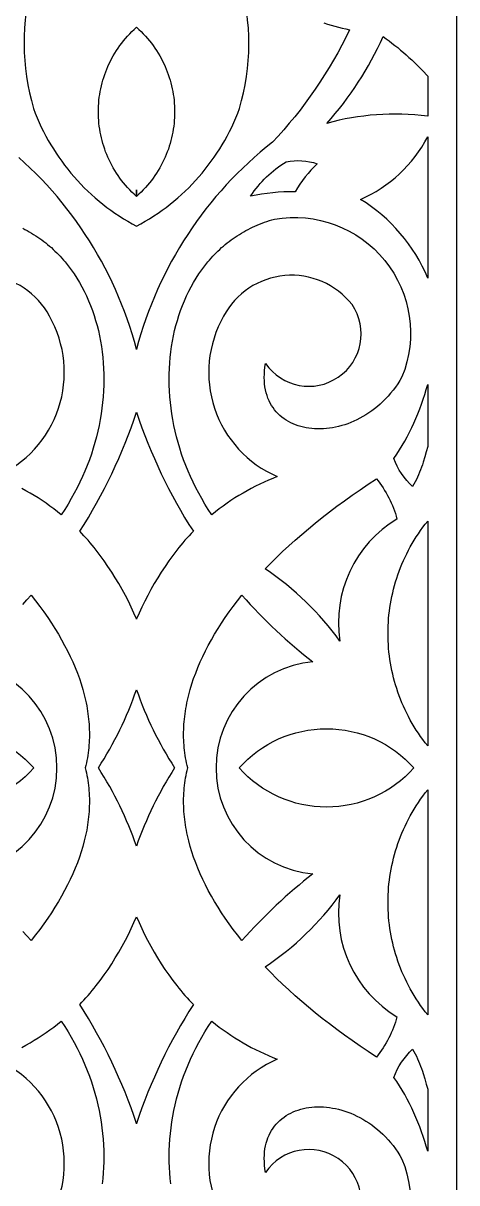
# Model space of a CAD drawing. Extents: x 1336 to 2036, y -730 to 370.
# Drawn here: x 1716.3 to 1790.7, y -251.2 to -51.8 of the extents above; entities that cross this region are included whole.
import ezdxf

# ---------------------------------------------------------------- set-up
doc = ezdxf.new("R2010")
doc.units = 0
doc.layers.add('LAYER_1', color=18, linetype='CONTINUOUS')
doc.layers.add('LAYER_2', color=4, linetype='CONTINUOUS')

msp = doc.modelspace()

# ---------------------------------------------------------------- linework, layer by layer
at = {"layer": 'LAYER_1'}
for points in [[(1717.96, -44.33, 0.142169), (1718.04, -66.44), (1718.35, -67.26), (1718.68, -68.06), (1719.02, -68.85), (1719.38, -69.63), (1719.76, -70.41), (1720.16, -71.17), (1720.57, -71.92), (1721, -72.66), (1721.45, -73.4), (1721.91, -74.12), (1722.39, -74.83), (1722.88, -75.52), (1723.39, -76.21), (1723.92, -76.89), (1724.46, -77.55), (1725.01, -78.2), (1725.58, -78.83), (1726.16, -79.46), (1726.76, -80.07), (1727.37, -80.67), (1728, -81.25), (1728.64, -81.82), (1729.29, -82.37), (1729.96, -82.91), (1730.64, -83.44), (1731.33, -83.95), (1732.03, -84.44), (1732.75, -84.92), (1733.47, -85.39), (1734.21, -85.84), (1734.96, -86.27), (1735.73, -86.68), (1736.49, -86.27), (1737.24, -85.84), (1737.98, -85.39), (1738.71, -84.92), (1739.43, -84.44), (1740.13, -83.95), (1740.82, -83.44), (1741.5, -82.91), (1742.16, -82.37), (1742.82, -81.82), (1743.46, -81.25), (1744.08, -80.67), (1744.69, -80.07), (1745.29, -79.46), (1745.88, -78.83), (1746.44, -78.2), (1747, -77.55), (1747.54, -76.89), (1748.06, -76.21), (1748.57, -75.52), (1749.07, -74.83), (1749.54, -74.12), (1750.01, -73.4), (1750.45, -72.66), (1750.88, -71.92), (1751.3, -71.17), (1751.69, -70.41), (1752.07, -69.63), (1752.43, -68.85), (1752.78, -68.06), (1753.11, -67.26), (1753.41, -66.44, 0.142169), (1753.49, -44.33)], [(1711.58, -129.73, 0.446667), (1720.77, -102.16, 0.543793), (1698.71, -100.17, 1)], [(1705.43, -198.06, 0.38795), (1722.07, -179.84, 0.38795), (1705.43, -161.61)], [(1741.63, -251.37), (1741.52, -250.43), (1741.44, -249.49), (1741.38, -248.53), (1741.35, -247.57), (1741.34, -246.61), (1741.36, -245.63), (1741.4, -244.66), (1741.46, -243.68), (1741.55, -242.7), (1741.67, -241.71), (1741.8, -240.72), (1741.97, -239.74), (1742.16, -238.75), (1742.37, -237.76), (1742.61, -236.77), (1742.87, -235.78), (1743.16, -234.8), (1743.48, -233.82), (1743.82, -232.84), (1744.18, -231.86), (1744.58, -230.9), (1744.99, -229.93), (1745.44, -228.97), (1745.91, -228.02), (1746.41, -227.08), (1746.93, -226.14), (1747.48, -225.22), (1748.06, -224.3), (1748.66, -223.39), (1749.3, -223.9), (1749.95, -224.4), (1750.6, -224.88), (1751.27, -225.35), (1751.94, -225.81), (1752.62, -226.25), (1753.32, -226.68), (1754.02, -227.1), (1754.72, -227.5), (1755.44, -227.9), (1756.16, -228.27), (1756.89, -228.63), (1757.63, -228.98), (1758.37, -229.32), (1759.12, -229.64), (1759.88, -229.94, 0.446667), (1750.69, -257.51, 0.543793)], [(1720.77, -257.51, 0.446667), (1711.58, -229.94)], [(1772.74, -259.5, 1), (1757.89, -249.39), (1757.79, -248.76), (1757.72, -248.15), (1757.68, -247.56), (1757.66, -246.98), (1757.68, -246.42), (1757.72, -245.87), (1757.79, -245.35), (1757.88, -244.84), (1758, -244.35), (1758.14, -243.88), (1758.3, -243.43), (1758.49, -242.99), (1758.7, -242.57), (1758.93, -242.17), (1759.18, -241.79), (1759.44, -241.43), (1759.73, -241.09), (1760.04, -240.76), (1760.36, -240.45), (1760.7, -240.16), (1761.06, -239.89), (1761.43, -239.64), (1761.82, -239.41), (1762.22, -239.2), (1762.63, -239.01), (1763.06, -238.83), (1763.49, -238.67), (1763.94, -238.54), (1764.4, -238.42), (1764.87, -238.32), (1765.35, -238.25), (1765.83, -238.19), (1766.32, -238.15), (1766.82, -238.13), (1767.33, -238.13), (1767.84, -238.15), (1768.35, -238.19), (1768.87, -238.25), (1769.39, -238.33), (1769.91, -238.43), (1770.44, -238.55), (1770.97, -238.7), (1771.49, -238.86), (1772.02, -239.04), (1772.54, -239.24), (1773.07, -239.47), (1773.59, -239.71), (1774.1, -239.97), (1774.62, -240.26), (1775.12, -240.57), (1775.63, -240.89), (1776.12, -241.24), (1776.61, -241.61), (1777.09, -242), (1777.56, -242.42), (1778.03, -242.85), (1778.48, -243.3), (1778.92, -243.78), (1779.36, -244.28), (1779.78, -244.8), (1780.18, -245.34), (1780.58, -245.9), (1780.96, -246.49), (1781.32, -247.1, -0.589246), (1759.42, -274.21)]]:
    msp.add_lwpolyline(points, format="xyb", dxfattribs=at)
for points in [[(1767.92, -51.72), (1768.54, -51.92), (1769.17, -52.1), (1769.79, -52.27), (1770.42, -52.44), (1771.06, -52.6), (1771.69, -52.75), (1772.33, -52.89), (1771.68, -54.22), (1770.99, -55.54), (1770.29, -56.85), (1769.56, -58.14), (1768.81, -59.41), (1768.03, -60.67), (1767.23, -61.91), (1766.41, -63.13), (1765.57, -64.34), (1764.7, -65.53), (1763.81, -66.7), (1762.9, -67.85), (1761.97, -68.98), (1761.02, -70.09), (1760.05, -71.18), (1759.06, -72.25), (1758, -73.09), (1756.96, -73.96), (1755.94, -74.85), (1754.94, -75.76), (1753.96, -76.68), (1753, -77.63), (1752.06, -78.6), (1751.14, -79.58), (1750.24, -80.58), (1749.36, -81.6), (1748.5, -82.64), (1747.66, -83.7), (1746.85, -84.77), (1746.05, -85.86), (1745.28, -86.96), (1744.53, -88.08), (1743.8, -89.22), (1743.1, -90.37), (1742.41, -91.53), (1741.75, -92.71), (1741.12, -93.91), (1740.51, -95.11), (1739.92, -96.33), (1739.35, -97.56), (1738.81, -98.81), (1738.3, -100.06), (1737.8, -101.33), (1737.34, -102.61), (1736.9, -103.9), (1736.48, -105.2), (1736.09, -106.51), (1735.73, -107.83), (1735.36, -106.51), (1734.97, -105.2), (1734.56, -103.9), (1734.12, -102.61), (1733.65, -101.33), (1733.16, -100.06), (1732.64, -98.81), (1732.1, -97.56), (1731.54, -96.33), (1730.95, -95.11), (1730.34, -93.91), (1729.7, -92.71), (1729.04, -91.53), (1728.36, -90.37), (1727.65, -89.22), (1726.93, -88.08), (1726.18, -86.96), (1725.4, -85.86), (1724.61, -84.77), (1723.79, -83.7), (1722.95, -82.64), (1722.1, -81.6), (1721.22, -80.58), (1720.32, -79.58), (1719.4, -78.6), (1718.45, -77.63), (1717.49, -76.68), (1716.51, -75.76), (1715.51, -74.85)], [(1716.18, -87.03), (1716.56, -87.22), (1716.94, -87.43), (1717.32, -87.64), (1717.69, -87.85), (1718.06, -88.08), (1718.42, -88.31), (1718.77, -88.54), (1719.12, -88.78), (1719.47, -89.03), (1719.81, -89.29), (1720.14, -89.55), (1720.47, -89.82), (1720.79, -90.09), (1721.11, -90.37), (1721.43, -90.66), (1721.73, -90.95), (1722.04, -91.25), (1722.33, -91.55), (1722.63, -91.86), (1722.91, -92.18), (1723.2, -92.5), (1723.47, -92.82), (1724.01, -93.49), (1724.52, -94.17), (1725.01, -94.88), (1725.48, -95.6), (1725.93, -96.35), (1726.36, -97.11), (1726.76, -97.88), (1727.14, -98.68), (1727.5, -99.49), (1727.84, -100.31), (1728.15, -101.15), (1728.44, -102.01), (1728.71, -102.87), (1728.95, -103.75), (1729.18, -104.64), (1729.37, -105.54), (1729.55, -106.45), (1729.7, -107.37), (1729.83, -108.3), (1729.93, -109.24), (1730.01, -110.19), (1730.07, -111.14), (1730.1, -112.1), (1730.11, -113.07), (1730.1, -114.04), (1730.06, -115.02), (1729.99, -116), (1729.9, -116.98), (1729.79, -117.97), (1729.65, -118.95), (1729.49, -119.94), (1729.3, -120.93), (1729.09, -121.92), (1728.85, -122.91), (1728.58, -123.89), (1728.29, -124.88), (1727.98, -125.86), (1727.64, -126.84), (1727.27, -127.81), (1726.88, -128.78), (1726.46, -129.75), (1726.02, -130.7), (1725.55, -131.65), (1725.05, -132.6), (1724.53, -133.53), (1723.98, -134.46), (1723.4, -135.38), (1722.8, -136.29), (1722.16, -135.78), (1721.51, -135.28), (1720.85, -134.8), (1720.19, -134.33), (1719.51, -133.87), (1718.83, -133.42), (1718.14, -132.99), (1717.44, -132.58), (1716.73, -132.17), (1716.02, -131.78)], [(1716.2, -151.73), (1716.92, -150.95), (1717.63, -150.16), (1718.38, -151.11), (1719.11, -152.07), (1719.81, -153.02), (1720.48, -153.98), (1721.12, -154.94), (1721.73, -155.89), (1722.31, -156.85), (1722.87, -157.81), (1723.39, -158.76), (1723.89, -159.72), (1724.35, -160.67), (1724.79, -161.62), (1725.19, -162.57), (1725.57, -163.52), (1725.91, -164.46), (1726.22, -165.4), (1726.51, -166.34), (1726.76, -167.28), (1726.98, -168.21), (1727.08, -168.67), (1727.17, -169.14), (1727.25, -169.6), (1727.33, -170.06), (1727.39, -170.52), (1727.45, -170.98), (1727.5, -171.43), (1727.54, -171.89), (1727.58, -172.34), (1727.61, -172.8), (1727.62, -173.25), (1727.63, -173.7), (1727.64, -174.15), (1727.63, -174.6), (1727.62, -175.04), (1727.59, -175.49), (1727.56, -175.93), (1727.53, -176.37), (1727.48, -176.81), (1727.42, -177.25), (1727.36, -177.68), (1727.29, -178.12), (1727.21, -178.55), (1727.12, -178.98), (1727.02, -179.41), (1726.91, -179.84), (1727.02, -180.27), (1727.12, -180.69), (1727.21, -181.12), (1727.29, -181.56), (1727.36, -181.99), (1727.42, -182.43), (1727.48, -182.87), (1727.53, -183.31), (1727.56, -183.75), (1727.59, -184.19), (1727.62, -184.63), (1727.63, -185.08), (1727.64, -185.53), (1727.63, -185.98), (1727.62, -186.43), (1727.61, -186.88), (1727.58, -187.33), (1727.54, -187.79), (1727.5, -188.24), (1727.45, -188.7), (1727.39, -189.16), (1727.33, -189.62), (1727.25, -190.08), (1727.17, -190.54), (1727.08, -191), (1726.98, -191.47), (1726.76, -192.4), (1726.51, -193.33), (1726.22, -194.27), (1725.91, -195.21), (1725.57, -196.16), (1725.19, -197.1), (1724.79, -198.05), (1724.35, -199.01), (1723.89, -199.96), (1723.39, -200.91), (1722.87, -201.87), (1722.31, -202.82), (1721.73, -203.78), (1721.12, -204.74), (1720.48, -205.7), (1719.81, -206.65), (1719.11, -207.61), (1718.38, -208.57), (1717.63, -209.52), (1716.92, -208.73), (1716.2, -207.95)], [(1716.02, -227.9), (1716.73, -227.5), (1717.44, -227.1), (1718.14, -226.68), (1718.83, -226.25), (1719.51, -225.81), (1720.19, -225.35), (1720.85, -224.88), (1721.51, -224.4), (1722.16, -223.9), (1722.8, -223.39), (1723.4, -224.3), (1723.98, -225.22), (1724.53, -226.14), (1725.05, -227.08), (1725.55, -228.02), (1726.02, -228.97), (1726.46, -229.93), (1726.88, -230.9), (1727.27, -231.86), (1727.64, -232.84), (1727.98, -233.82), (1728.29, -234.8), (1728.58, -235.78), (1728.85, -236.77), (1729.09, -237.76), (1729.3, -238.75), (1729.49, -239.74), (1729.65, -240.72), (1729.79, -241.71), (1729.9, -242.7), (1729.99, -243.68), (1730.06, -244.66), (1730.1, -245.63), (1730.11, -246.61), (1730.1, -247.57), (1730.07, -248.53), (1730.01, -249.49), (1729.93, -250.43), (1729.83, -251.37)]]:
    msp.add_lwpolyline(points, dxfattribs=at)
for points in [[(1735.73, -52.47), (1736.13, -52.84), (1736.52, -53.21), (1736.9, -53.6), (1737.26, -53.99), (1737.61, -54.39), (1737.95, -54.79), (1738.28, -55.2), (1738.59, -55.62), (1738.89, -56.05), (1739.18, -56.48), (1739.45, -56.92), (1739.72, -57.36), (1739.97, -57.81), (1740.2, -58.27), (1740.43, -58.72), (1740.64, -59.19), (1740.83, -59.65), (1741.02, -60.13), (1741.19, -60.6), (1741.35, -61.08), (1741.5, -61.56), (1741.63, -62.05), (1741.76, -62.54), (1741.86, -63.03), (1741.96, -63.52), (1742.04, -64.01), (1742.11, -64.51), (1742.17, -65.01), (1742.22, -65.51), (1742.25, -66.01), (1742.27, -66.51), (1742.28, -67.01), (1742.27, -67.51), (1742.25, -68.01), (1742.22, -68.51), (1742.17, -69), (1742.12, -69.5), (1742.05, -70), (1741.96, -70.49), (1741.87, -70.99), (1741.76, -71.48), (1741.64, -71.96), (1741.5, -72.45), (1741.36, -72.93), (1741.2, -73.41), (1741.02, -73.89), (1740.84, -74.36), (1740.64, -74.83), (1740.43, -75.29), (1740.21, -75.75), (1739.97, -76.21), (1739.72, -76.65), (1739.46, -77.1), (1739.18, -77.54), (1738.89, -77.97), (1738.59, -78.4), (1738.28, -78.81), (1737.95, -79.23), (1737.62, -79.63), (1737.26, -80.03), (1736.9, -80.42), (1736.52, -80.81), (1736.13, -81.18), (1735.73, -81.55), (1735.73, -80.45), (1735.73, -81.55), (1735.32, -81.18), (1734.93, -80.81), (1734.56, -80.42), (1734.19, -80.03), (1733.84, -79.63), (1733.5, -79.23), (1733.17, -78.81), (1732.86, -78.4), (1732.56, -77.97), (1732.27, -77.54), (1732, -77.1), (1731.74, -76.65), (1731.49, -76.21), (1731.25, -75.75), (1731.03, -75.29), (1730.82, -74.83), (1730.62, -74.36), (1730.43, -73.89), (1730.26, -73.41), (1730.1, -72.93), (1729.95, -72.45), (1729.82, -71.96), (1729.7, -71.48), (1729.59, -70.99), (1729.49, -70.49), (1729.41, -70), (1729.34, -69.5), (1729.28, -69), (1729.24, -68.51), (1729.21, -68.01), (1729.19, -67.51), (1729.18, -67.01), (1729.19, -66.51), (1729.21, -66.01), (1729.24, -65.51), (1729.28, -65.01), (1729.34, -64.51), (1729.41, -64.01), (1729.49, -63.52), (1729.59, -63.03), (1729.7, -62.54), (1729.82, -62.05), (1729.96, -61.56), (1730.1, -61.08), (1730.26, -60.6), (1730.44, -60.13), (1730.62, -59.65), (1730.82, -59.19), (1731.03, -58.72), (1731.25, -58.27), (1731.49, -57.81), (1731.74, -57.36), (1732, -56.92), (1732.28, -56.48), (1732.56, -56.05), (1732.86, -55.62), (1733.18, -55.2), (1733.5, -54.79), (1733.84, -54.39), (1734.19, -53.99), (1734.56, -53.6), (1734.94, -53.21), (1735.33, -52.84)], [(1735.73, -107.87), (1735.73, -107.85), (1735.72, -107.87), (1735.72, -107.83), (1735.73, -107.85), (1735.73, -107.83)], [(1735.73, -118.65), (1736.19, -120.01), (1736.66, -121.35), (1737.16, -122.69), (1737.69, -124.02), (1738.23, -125.34), (1738.79, -126.65), (1739.37, -127.95), (1739.97, -129.24), (1740.59, -130.52), (1741.23, -131.79), (1741.89, -133.04), (1742.57, -134.29), (1743.27, -135.52), (1743.99, -136.75), (1744.73, -137.96), (1745.49, -139.15), (1745.12, -139.52), (1744.76, -139.9), (1744.4, -140.29), (1744.04, -140.7), (1743.69, -141.11), (1743.34, -141.53), (1742.99, -141.96), (1742.64, -142.4), (1741.95, -143.3), (1741.28, -144.23), (1740.63, -145.18), (1739.99, -146.15), (1739.37, -147.14), (1738.77, -148.15), (1738.2, -149.16), (1737.65, -150.17), (1737.13, -151.19), (1736.63, -152.21), (1736.16, -153.22), (1735.73, -154.21), (1735.29, -153.22), (1734.83, -152.21), (1734.33, -151.19), (1733.81, -150.17), (1733.26, -149.16), (1732.68, -148.15), (1732.08, -147.14), (1731.47, -146.15), (1730.83, -145.18), (1730.17, -144.23), (1729.5, -143.3), (1728.82, -142.4), (1728.47, -141.96), (1728.12, -141.53), (1727.77, -141.11), (1727.41, -140.7), (1727.05, -140.29), (1726.69, -139.9), (1726.33, -139.52), (1725.97, -139.15), (1726.72, -137.96), (1727.46, -136.75), (1728.18, -135.52), (1728.88, -134.29), (1729.56, -133.04), (1730.22, -131.79), (1730.86, -130.52), (1731.48, -129.24), (1732.09, -127.95), (1732.67, -126.65), (1733.23, -125.34), (1733.77, -124.02), (1734.29, -122.69), (1734.79, -121.35), (1735.27, -120.01)], [(1785.73, -137.38), (1785.73, -176.06), (1785.73, -176.06), (1785.31, -175.52), (1784.9, -174.98), (1784.51, -174.43), (1784.13, -173.88), (1783.76, -173.32), (1783.41, -172.75), (1783.07, -172.18), (1782.75, -171.6), (1782.43, -171.02), (1782.13, -170.43), (1781.85, -169.84), (1781.57, -169.24), (1781.32, -168.64), (1781.07, -168.03), (1780.84, -167.43), (1780.62, -166.81), (1780.41, -166.2), (1780.22, -165.58), (1780.04, -164.96), (1779.87, -164.33), (1779.72, -163.71), (1779.58, -163.08), (1779.45, -162.45), (1779.34, -161.82), (1779.24, -161.18), (1779.15, -160.55), (1779.08, -159.91), (1779.02, -159.27), (1778.98, -158.63), (1778.94, -157.99), (1778.92, -157.35), (1778.92, -156.71), (1778.92, -156.07), (1778.94, -155.43), (1778.98, -154.79), (1779.02, -154.15), (1779.08, -153.51), (1779.16, -152.88), (1779.24, -152.24), (1779.34, -151.61), (1779.46, -150.98), (1779.58, -150.34), (1779.72, -149.72), (1779.88, -149.09), (1780.04, -148.47), (1780.22, -147.85), (1780.41, -147.23), (1780.62, -146.61), (1780.84, -146), (1781.07, -145.39), (1781.32, -144.79), (1781.58, -144.19), (1781.85, -143.59), (1782.14, -143), (1782.44, -142.41), (1782.75, -141.83), (1783.08, -141.26), (1783.41, -140.68), (1783.77, -140.12), (1784.13, -139.56), (1784.51, -139), (1784.9, -138.45), (1785.31, -137.91), (1785.73, -137.38)], [(1735.73, -154.23), (1735.72, -154.24), (1735.72, -154.21)], [(1735.73, -154.24), (1735.73, -154.23), (1735.73, -154.21)], [(1735.74, -166.39), (1736.05, -167.27), (1736.38, -168.15), (1736.71, -169.03), (1737.06, -169.89), (1737.43, -170.76), (1737.8, -171.61), (1738.19, -172.47), (1738.6, -173.31), (1739.01, -174.15), (1739.44, -174.98), (1739.88, -175.81), (1740.33, -176.63), (1740.8, -177.44), (1741.28, -178.25), (1741.77, -179.05), (1742.27, -179.84), (1741.77, -180.63), (1741.28, -181.43), (1740.8, -182.24), (1740.33, -183.05), (1739.88, -183.87), (1739.44, -184.69), (1739.01, -185.53), (1738.59, -186.37), (1738.19, -187.21), (1737.8, -188.06), (1737.42, -188.92), (1737.06, -189.78), (1736.71, -190.65), (1736.37, -191.52), (1736.04, -192.4), (1735.73, -193.29), (1735.41, -192.4), (1735.09, -191.52), (1734.75, -190.65), (1734.4, -189.78), (1734.03, -188.92), (1733.66, -188.06), (1733.26, -187.21), (1732.86, -186.37), (1732.45, -185.53), (1732.02, -184.69), (1731.58, -183.87), (1731.12, -183.05), (1730.65, -182.24), (1730.18, -181.43), (1729.68, -180.63), (1729.18, -179.84), (1729.68, -179.05), (1730.18, -178.25), (1730.65, -177.44), (1731.12, -176.63), (1731.57, -175.81), (1732.02, -174.98), (1732.44, -174.15), (1732.86, -173.31), (1733.26, -172.47), (1733.65, -171.61), (1734.03, -170.76), (1734.39, -169.89), (1734.74, -169.03), (1735.08, -168.15), (1735.4, -167.27), (1735.71, -166.39)], [(1785.73, -183.62), (1785.73, -222.3), (1785.73, -222.3), (1785.31, -221.76), (1784.9, -221.22), (1784.51, -220.67), (1784.13, -220.12), (1783.77, -219.56), (1783.41, -218.99), (1783.08, -218.42), (1782.75, -217.84), (1782.44, -217.26), (1782.14, -216.67), (1781.85, -216.08), (1781.58, -215.49), (1781.32, -214.89), (1781.07, -214.28), (1780.84, -213.68), (1780.62, -213.06), (1780.41, -212.45), (1780.22, -211.83), (1780.04, -211.21), (1779.88, -210.59), (1779.72, -209.96), (1779.58, -209.33), (1779.46, -208.7), (1779.34, -208.07), (1779.24, -207.43), (1779.16, -206.8), (1779.08, -206.16), (1779.02, -205.52), (1778.98, -204.88), (1778.94, -204.25), (1778.92, -203.61), (1778.92, -202.97), (1778.92, -202.33), (1778.94, -201.69), (1778.98, -201.05), (1779.02, -200.41), (1779.08, -199.77), (1779.15, -199.13), (1779.24, -198.5), (1779.34, -197.86), (1779.45, -197.23), (1779.58, -196.6), (1779.72, -195.97), (1779.87, -195.34), (1780.04, -194.72), (1780.22, -194.1), (1780.41, -193.48), (1780.62, -192.86), (1780.84, -192.25), (1781.07, -191.64), (1781.32, -191.04), (1781.57, -190.44), (1781.85, -189.84), (1782.13, -189.25), (1782.43, -188.66), (1782.75, -188.08), (1783.07, -187.5), (1783.41, -186.93), (1783.76, -186.36), (1784.13, -185.8), (1784.51, -185.24), (1784.9, -184.69), (1785.31, -184.15), (1785.73, -183.61)], [(1735.73, -205.43), (1736.16, -206.43), (1736.63, -207.44), (1737.12, -208.46), (1737.64, -209.48), (1738.19, -210.5), (1738.77, -211.51), (1739.36, -212.52), (1739.98, -213.51), (1740.62, -214.48), (1741.28, -215.44), (1741.95, -216.37), (1742.63, -217.27), (1742.98, -217.71), (1743.33, -218.14), (1743.69, -218.57), (1744.04, -218.98), (1744.4, -219.38), (1744.76, -219.77), (1745.12, -220.15), (1745.49, -220.52), (1744.73, -221.72), (1744, -222.93), (1743.28, -224.15), (1742.58, -225.38), (1741.9, -226.62), (1741.24, -227.88), (1740.6, -229.14), (1739.98, -230.42), (1739.38, -231.71), (1738.79, -233), (1738.23, -234.31), (1737.69, -235.63), (1737.17, -236.96), (1736.67, -238.29), (1736.19, -239.64), (1735.73, -240.99), (1735.27, -239.64), (1734.79, -238.29), (1734.29, -236.96), (1733.76, -235.63), (1733.22, -234.31), (1732.66, -233), (1732.08, -231.71), (1731.48, -230.42), (1730.86, -229.14), (1730.22, -227.88), (1729.56, -226.62), (1728.88, -225.38), (1728.18, -224.15), (1727.46, -222.93), (1726.72, -221.72), (1725.97, -220.52), (1726.33, -220.15), (1726.69, -219.77), (1727.05, -219.38), (1727.41, -218.98), (1727.77, -218.57), (1728.12, -218.14), (1728.47, -217.71), (1728.82, -217.27), (1729.51, -216.37), (1730.18, -215.44), (1730.84, -214.48), (1731.47, -213.51), (1732.09, -212.52), (1732.69, -211.51), (1733.26, -210.5), (1733.81, -209.48), (1734.34, -208.46), (1734.83, -207.44), (1735.29, -206.43)], [(1735.73, -241.03), (1735.73, -241.01), (1735.72, -241.03), (1735.72, -240.99), (1735.73, -241.01), (1735.73, -240.99)]]:
    msp.add_lwpolyline(points, close=True, dxfattribs=at)
for points in [[(1778.07, -54.07), (1778.59, -54.44), (1779.1, -54.81), (1779.6, -55.19), (1780.1, -55.58), (1780.6, -55.97), (1781.09, -56.38), (1781.57, -56.79), (1782.05, -57.21), (1782.52, -57.64), (1782.99, -58.08), (1783.46, -58.52), (1783.92, -58.97), (1784.38, -59.43), (1784.83, -59.9), (1785.73, -60.85), (1785.73, -60.85), (1785.73, -67.77), (1785.73, -67.77), (1784.62, -67.64), (1783.51, -67.54), (1782.4, -67.47), (1781.3, -67.42), (1780.2, -67.41), (1779.11, -67.42), (1778.01, -67.45), (1776.93, -67.52), (1775.85, -67.61), (1774.77, -67.73), (1773.7, -67.87), (1772.63, -68.05), (1771.57, -68.24), (1770.51, -68.47), (1769.46, -68.72), (1768.41, -69, 0.077352)], [(1785.73, -71.31), (1785.73, -95.59), (1785.73, -95.59, 0.158177), (1774.2, -82.07, 0.171379), (1785.73, -71.31)], [(1761.44, -75.62, -0.134483), (1766.77, -75.93, 0.069872), (1762.95, -80.77, 0.055548), (1755.33, -81.5, -0.116833)], [(1759.42, -85.47, -0.589246), (1781.32, -112.58), (1780.96, -113.19), (1780.58, -113.77), (1780.18, -114.34), (1779.78, -114.88), (1779.36, -115.4), (1778.92, -115.9), (1778.48, -116.37), (1778.03, -116.83), (1777.56, -117.26), (1777.09, -117.67), (1776.61, -118.06), (1776.12, -118.43), (1775.63, -118.78), (1775.12, -119.11), (1774.62, -119.42), (1774.1, -119.7), (1773.59, -119.97), (1773.07, -120.21), (1772.54, -120.43), (1772.02, -120.64), (1771.49, -120.82), (1770.97, -120.98), (1770.44, -121.12), (1769.91, -121.24), (1769.39, -121.34), (1768.87, -121.42), (1768.35, -121.49), (1767.84, -121.53), (1767.33, -121.55), (1766.82, -121.55), (1766.32, -121.53), (1765.83, -121.49), (1765.35, -121.43), (1764.87, -121.35), (1764.4, -121.25), (1763.94, -121.14), (1763.49, -121), (1763.06, -120.85), (1762.63, -120.67), (1762.22, -120.48), (1761.82, -120.26), (1761.43, -120.03), (1761.06, -119.78), (1760.7, -119.51), (1760.36, -119.22), (1760.04, -118.92), (1759.73, -118.59), (1759.44, -118.25), (1759.18, -117.88), (1758.93, -117.5), (1758.7, -117.1), (1758.49, -116.69), (1758.3, -116.25), (1758.14, -115.8), (1758, -115.32), (1757.88, -114.84), (1757.79, -114.33), (1757.72, -113.8), (1757.68, -113.26), (1757.66, -112.7), (1757.68, -112.12), (1757.72, -111.53), (1757.79, -110.91), (1757.89, -110.28, 1), (1772.74, -100.17, 0.543793), (1750.69, -102.16, 0.446667), (1759.88, -129.73), (1759.12, -130.04), (1758.37, -130.36), (1757.63, -130.69), (1756.89, -131.04), (1756.16, -131.4), (1755.44, -131.78), (1754.72, -132.17), (1754.02, -132.58), (1753.32, -132.99), (1752.62, -133.42), (1751.94, -133.87), (1751.27, -134.33), (1750.6, -134.8), (1749.95, -135.28), (1749.3, -135.78), (1748.66, -136.29), (1748.06, -135.38), (1747.48, -134.46), (1746.93, -133.53), (1746.41, -132.6), (1745.91, -131.65), (1745.44, -130.7), (1744.99, -129.75), (1744.58, -128.78), (1744.18, -127.81), (1743.82, -126.84), (1743.48, -125.86), (1743.16, -124.88), (1742.87, -123.89), (1742.61, -122.91), (1742.37, -121.92), (1742.16, -120.93), (1741.97, -119.94), (1741.8, -118.95), (1741.67, -117.97), (1741.55, -116.98), (1741.46, -116), (1741.4, -115.02), (1741.36, -114.04), (1741.34, -113.07), (1741.35, -112.1), (1741.38, -111.14), (1741.44, -110.19), (1741.52, -109.24), (1741.63, -108.3), (1741.75, -107.37), (1741.91, -106.45), (1742.08, -105.54), (1742.28, -104.64), (1742.5, -103.75), (1742.75, -102.87), (1743.01, -102.01), (1743.3, -101.15), (1743.62, -100.31), (1743.95, -99.49), (1744.31, -98.68), (1744.69, -97.88), (1745.1, -97.11), (1745.52, -96.35), (1745.97, -95.6), (1746.44, -94.88), (1746.93, -94.17), (1747.45, -93.49), (1747.98, -92.82), (1748.26, -92.5), (1748.54, -92.18), (1748.83, -91.86), (1749.12, -91.55), (1749.42, -91.25), (1749.72, -90.95), (1750.03, -90.66), (1750.34, -90.37), (1750.66, -90.09), (1750.98, -89.82), (1751.31, -89.55), (1751.65, -89.29), (1751.99, -89.03), (1752.33, -88.78), (1752.68, -88.54), (1753.04, -88.31), (1753.4, -88.08), (1753.76, -87.85), (1754.14, -87.64), (1754.51, -87.43), (1754.89, -87.22), (1755.28, -87.03), (1755.67, -86.84), (1756.07, -86.66), (1756.47, -86.48), (1756.87, -86.32), (1757.29, -86.16), (1757.7, -86), (1758.12, -85.86), (1758.55, -85.72), (1758.98, -85.59)], [(1785.73, -113.92), (1785.73, -124.57), (1785.73, -124.57), (1785.5, -125.47), (1785.26, -126.37), (1784.98, -127.25), (1784.83, -127.69), (1784.68, -128.13), (1784.52, -128.56), (1784.35, -128.99), (1784.17, -129.41), (1783.98, -129.83), (1783.79, -130.25), (1783.58, -130.66), (1783.37, -131.07), (1783.15, -131.47, -0.120181), (1779.93, -126.61), (1780.42, -125.88), (1780.89, -125.15), (1781.34, -124.4), (1781.78, -123.64), (1782.2, -122.88), (1782.6, -122.1), (1782.99, -121.32), (1783.36, -120.53), (1783.71, -119.73), (1784.04, -118.92), (1784.36, -118.1), (1784.67, -117.28), (1784.96, -116.45), (1785.23, -115.61), (1785.49, -114.77), (1785.73, -113.92)], [(1776.94, -130.11, -0.101617), (1780.46, -137.04, 0.304747), (1770.66, -158.02), (1770, -157.13), (1769.32, -156.25), (1768.62, -155.39), (1767.9, -154.54), (1767.16, -153.71), (1766.4, -152.88), (1765.62, -152.08), (1764.83, -151.29), (1764.01, -150.52), (1763.18, -149.76), (1762.33, -149.02), (1761.46, -148.31), (1760.57, -147.61), (1759.67, -146.92), (1758.75, -146.26), (1757.82, -145.63), (1758.79, -144.63), (1759.79, -143.63), (1760.82, -142.64), (1761.88, -141.65), (1762.97, -140.66), (1764.1, -139.68), (1765.25, -138.71), (1766.43, -137.73), (1767.64, -136.77), (1768.88, -135.8), (1770.15, -134.84), (1771.45, -133.89), (1772.78, -132.94), (1774.14, -131.99), (1775.53, -131.05)], [(1753.83, -150.16), (1754.54, -150.95), (1755.26, -151.73), (1755.99, -152.5), (1756.72, -153.27), (1757.47, -154.02), (1758.22, -154.77), (1758.97, -155.5), (1759.74, -156.23), (1760.51, -156.94), (1761.28, -157.64), (1762.06, -158.33), (1762.85, -159.01), (1763.64, -159.68), (1764.43, -160.34), (1765.23, -160.98), (1766.03, -161.61, 0.38795), (1749.38, -179.84, 0.38795), (1766.03, -198.06), (1765.23, -198.69), (1764.43, -199.34), (1763.64, -199.99), (1762.85, -200.66), (1762.06, -201.34), (1761.28, -202.03), (1760.51, -202.74), (1759.74, -203.45), (1758.97, -204.18), (1758.22, -204.91), (1757.47, -205.66), (1756.72, -206.41), (1755.99, -207.17), (1755.26, -207.95), (1754.54, -208.73), (1753.83, -209.52), (1753.07, -208.57), (1752.35, -207.61), (1751.65, -206.65), (1750.98, -205.7), (1750.34, -204.74), (1749.73, -203.78), (1749.14, -202.82), (1748.59, -201.87), (1748.06, -200.91), (1747.57, -199.96), (1747.1, -199.01), (1746.67, -198.05), (1746.26, -197.1), (1745.89, -196.16), (1745.54, -195.21), (1745.23, -194.27), (1744.95, -193.33), (1744.7, -192.4), (1744.48, -191.47), (1744.38, -191), (1744.29, -190.54), (1744.2, -190.08), (1744.13, -189.62), (1744.06, -189.16), (1744, -188.7), (1743.95, -188.24), (1743.91, -187.79), (1743.88, -187.33), (1743.85, -186.88), (1743.83, -186.43), (1743.82, -185.98), (1743.82, -185.53), (1743.82, -185.08), (1743.84, -184.63), (1743.86, -184.19), (1743.89, -183.75), (1743.93, -183.31), (1743.98, -182.87), (1744.03, -182.43), (1744.1, -181.99), (1744.17, -181.56), (1744.25, -181.12), (1744.34, -180.69), (1744.43, -180.27), (1744.54, -179.84), (1744.43, -179.41), (1744.34, -178.98), (1744.25, -178.55), (1744.17, -178.12), (1744.1, -177.68), (1744.03, -177.25), (1743.98, -176.81), (1743.93, -176.37), (1743.89, -175.93), (1743.86, -175.49), (1743.84, -175.04), (1743.82, -174.6), (1743.82, -174.15), (1743.82, -173.7), (1743.83, -173.25), (1743.85, -172.8), (1743.88, -172.34), (1743.91, -171.89), (1743.95, -171.43), (1744, -170.98), (1744.06, -170.52), (1744.13, -170.06), (1744.2, -169.6), (1744.29, -169.14), (1744.38, -168.67), (1744.48, -168.21), (1744.7, -167.28), (1744.95, -166.34), (1745.23, -165.4), (1745.54, -164.46), (1745.89, -163.52), (1746.26, -162.57), (1746.67, -161.62), (1747.1, -160.67), (1747.57, -159.72), (1748.06, -158.76), (1748.59, -157.81), (1749.14, -156.85), (1749.73, -155.89), (1750.34, -154.94), (1750.98, -153.98), (1751.65, -153.02), (1752.35, -152.07), (1753.07, -151.11)], [(1688.08, -179.84, -0.44898), (1718.1, -179.84, -0.44898)], [(1753.36, -179.84, -0.44898), (1783.37, -179.84, -0.44898)], [(1770.66, -201.66, 0.304747), (1780.46, -222.64, -0.101617), (1776.94, -229.56), (1775.53, -228.63), (1774.14, -227.68), (1772.78, -226.74), (1771.45, -225.79), (1770.15, -224.83), (1768.88, -223.87), (1767.64, -222.91), (1766.43, -221.94), (1765.25, -220.97), (1764.1, -219.99), (1762.97, -219.01), (1761.88, -218.03), (1760.82, -217.04), (1759.79, -216.05), (1758.79, -215.05), (1757.82, -214.05), (1758.75, -213.41), (1759.67, -212.75), (1760.57, -212.07), (1761.46, -211.37), (1762.33, -210.65), (1763.18, -209.91), (1764.01, -209.16), (1764.83, -208.39), (1765.62, -207.6), (1766.4, -206.79), (1767.16, -205.97), (1767.9, -205.14), (1768.62, -204.29), (1769.32, -203.42), (1770, -202.55)], [(1783.15, -228.21), (1783.37, -228.61), (1783.58, -229.02), (1783.79, -229.43), (1783.98, -229.85), (1784.17, -230.27), (1784.35, -230.69), (1784.52, -231.12), (1784.68, -231.55), (1784.83, -231.99), (1784.98, -232.42), (1785.26, -233.31), (1785.5, -234.2), (1785.73, -235.11), (1785.73, -235.11), (1785.73, -245.75), (1785.73, -245.75), (1785.49, -244.91), (1785.23, -244.06), (1784.96, -243.23), (1784.67, -242.4), (1784.36, -241.57), (1784.04, -240.76), (1783.71, -239.95), (1783.36, -239.15), (1782.99, -238.36), (1782.6, -237.57), (1782.2, -236.8), (1781.78, -236.03), (1781.34, -235.28), (1780.89, -234.53), (1780.42, -233.79), (1779.93, -233.07, -0.120181)]]:
    msp.add_lwpolyline(points, format="xyb", close=True, dxfattribs=at)
at = {"layer": 'LAYER_2'}
msp.add_lwpolyline([(1580.73, -409.71), (1790.73, -409.71), (1790.73, 50.03), (1580.73, 50.03)], close=True, dxfattribs=at)

doc.saveas('drawing.dxf')
